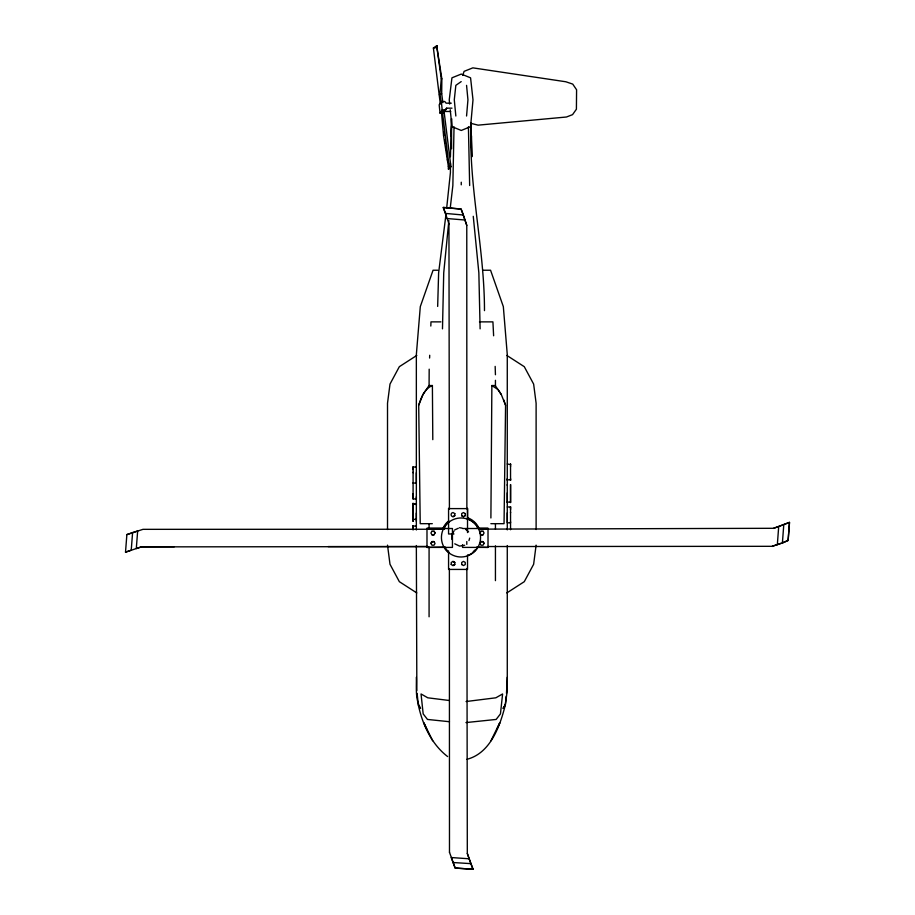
<?xml version="1.0" encoding="UTF-8"?>
<svg xmlns="http://www.w3.org/2000/svg" width="915" height="915" viewBox="0 0 915 915"><rect width="100%" height="100%" fill="white"/><g stroke="black" fill="none" stroke-linecap="round" stroke-linejoin="round"><path stroke-width="1.37" d="M387.514 529.522L387.514 403.218L389.996 384.094L399.34 366.686L416.794 355.432M413.088 529.991L413.088 525.576L413.088 527.234M416.348 496.799L416.348 499.007L413.088 498.892L413.088 482.834M413.088 472.723L413.088 466.97L413.088 469.601M416.348 545.523L416.84 690.585M416.348 529.979L416.348 354.608L420.305 306.616L433.058 270.234L437.747 270.234M426.985 528.515L452.445 528.515L452.445 547.399L426.985 547.399L426.985 528.23L445.365 528.23M451.541 118.79L451.564 148.79M451.232 564.463L453.017 565.573L454.801 564.544L454.801 562.416L453.017 561.387L451.232 562.496L451.232 564.544M461.251 184.819L461.251 182.222M465.255 515.603L463.47 516.712L461.686 515.694L461.686 513.555L463.47 512.526L465.255 513.635M467.519 532.564L467.519 508.603L448.567 508.603M469.658 185.516L468.423 126.876M470.756 123.285L471.145 147.452M483.04 531.249L480.981 531.169L479.952 532.942L480.981 534.806L483.04 534.806L484.069 532.942L483.04 531.169M462.555 544.7L462.555 547.399L488.015 547.399L476.704 547.113M507.276 512.835L507.276 522.774L510.547 522.865L510.547 512.194M507.276 502.529L507.276 492.83M507.276 485.373L507.276 484.573M507.276 480.295L507.276 478.637M507.276 463.997L510.547 464.568M510.547 509.518L510.547 506.864L510.547 512.835M510.547 478.637L510.547 480.295L510.547 463.997L510.547 464.912M510.547 466.421L510.547 465.586M781.136 543.258L772.043 546.449M783.766 524.81L782.405 542.961L777.338 544.677L778.699 526.525L789.496 522.362L788.124 540.468L782.405 542.961L788.124 540.388L789.496 522.362L773.404 528.435M416.348 677.26C416.657 687.588 414.987 699.369 420.591 708.462L418.292 704.847C422.421 724.314 431.468 744.238 447.618 756.556M507.276 545.523L507.276 677.26L506.498 693.421M490.897 517.981L491.87 385.535L495.232 385.547L501.294 394.537L505.572 405.219L504.051 523.677L490.863 523.677M442.849 102.629L441.693 93.707L441.853 78.816L436.684 45.75L433.39 47.969L440.309 103.955M444.21 131.852L443.592 135.912L441.453 112.099L442.265 110.772L443.992 110.772L450.912 166.759L448.762 168.978L443.592 135.912M442.483 328.851L443.729 272.819L448.865 220.561M454.034 126.876L452.856 185.516L450.26 207.922M437.667 306.434L438.628 272.819L446.097 213.504M450.42 156.785L451.553 118.653M429.181 369.18L429.078 385.867M429.604 358.051L429.707 355.26M430.816 326.049L430.976 321.874L440.904 321.874M451.015 135.866L451.587 126.087M174.353 546.712L141.596 546.735L125.504 552.214L126.876 534.589L137.662 530.929L136.301 548.6L141.596 546.873L427.843 546.632M466.559 116.011L467.942 99.804L466.559 85.358M436.684 45.75L441.282 78.816L439.966 93.707L441.122 102.629M466.982 759.29C490.406 753.251 500.059 726.11 505.343 704.847L503.044 708.462L505.343 704.756L506.212 696.258M446.692 207.854L450.42 172.603L450.42 163.087M536.11 545.134L533.639 564.269L524.284 581.677L506.83 592.931M505.343 704.756L507.333 690.116L507.276 677.26M468.96 540.582L469.692 538.1M432.315 523.677L420.225 523.677L418.704 405.219L422.982 394.537L429.043 385.547L432.395 385.535L432.795 439.657M462.727 75.419L464.099 71.359L472.849 67.859L565.847 81.767L572.733 84.1L576.587 89.773L576.404 109.217L572.55 114.65L566.465 117.006L478.099 125.149L470.596 123.273M418.704 405.208C421.186 397.487 424.32 388.898 432.395 385.535M496.834 729.369L499.727 722.861L490.966 740.761M448.178 168.978L449.185 166.759L442.265 110.772M439.372 94.828L439.966 93.707L441.693 93.707M442.608 121.032L443.192 119.911M431.96 531.169L430.931 533.022L431.96 534.806L434.019 534.806L435.048 532.942L434.019 531.169L431.96 531.249M430.931 543.441L431.96 541.588L434.019 541.588L435.048 543.441L434.019 545.214L431.96 545.214L430.931 543.361L431.96 541.588M479.952 533.022L480.981 531.169M480.981 541.588L479.952 543.441L480.981 545.214L483.04 545.214L484.069 543.361L483.04 541.588L480.981 541.588L483.04 541.669L484.069 543.441M446.623 108.164L443.489 113.128L446.623 108.164L451.987 108.164M443.18 112.099L443.992 110.772M452.639 533.159L454.057 530.975M451.289 103.178L446.108 103.178L444.781 101.519L441.327 101.519L439.177 104.825L440.035 113.128L442.334 113.128M440.035 113.128L442.185 109.823L441.327 101.519M435.826 47.225L437.267 45.75M461.194 81.607L455.842 85.358L454.286 99.804L455.842 116.011M464.66 545.237L459.627 546.095L454.755 543.819M454.801 513.635L453.017 512.526C450.42 512.857 450.42 516.392 453.017 516.712L454.801 515.603M453.017 516.712L454.801 515.694L454.801 513.555M461.686 564.463L463.47 565.573L465.255 564.544L465.255 562.416L463.47 561.387L461.686 562.496L461.686 564.544M454.755 529.888L458.312 528.264M125.504 552.122L131.234 550.167L132.595 532.507M778.699 526.525L773.404 528.298L478.614 529.144M777.338 544.539L772.043 546.312L487.684 546.541M466.067 701.531L495.861 697.802L502.598 693.959L500.448 713.894L496.147 719.442L465.941 722.576M433.39 47.969L435.117 47.969M441.282 78.816L441.853 78.816M442.185 109.823L445.639 109.823M444.473 111.47L450.706 111.47M449.185 166.759L450.912 166.759M483.189 270.234L490.566 270.234L503.33 306.616L507.276 354.608L507.276 529.854M479.471 321.874L492.922 321.874L493.62 335.782M413.088 467.085L416.348 466.97M507.276 479.815L510.547 479.815M416.348 483.006L413.088 483.097L413.088 472.254M507.276 502.095L510.547 502.095M413.088 503.788L416.348 503.788M413.088 504.154L416.348 504.154M507.276 506.979L510.547 506.979M413.088 519.354L416.348 519.354M413.088 526.056L416.348 526.056M476.704 528.23L488.015 528.23L488.015 547.399M462.555 528.515L488.015 528.515M444.473 529.247L142.957 529.339L126.876 534.589M453.977 533.971L448.567 533.971L448.567 508.317M431.96 541.669L434.019 541.588M328.153 546.575L427.843 546.495M445.365 547.113L426.985 547.399M472.986 869.25L469.063 858.785L451.232 857.538L455.155 868.049L472.986 869.25L455.155 868.049L449.482 852.288M466.867 508.854L466.776 225.319L461.103 209.009L443.26 207.408L445.536 213.424L463.379 215.025L466.776 225.456M463.379 214.899L461.103 209.1L443.26 207.499L447.183 218.548L465.026 220.012M449.459 721.718L427.488 719.442L423.176 713.894L421.037 693.959L427.774 697.802L449.048 700.467M459.502 527.726L462.075 528.104M463.47 516.712L461.686 515.694M453.017 561.467L454.801 562.496M506.83 355.432L524.284 366.686L533.639 384.094L536.11 403.218L536.11 529.522M416.794 592.931L399.34 581.677L389.996 564.269L387.514 545.134M491.87 385.535L498.115 389.618L501.26 394.502M465.644 529.316L468.594 531.867M435.048 533.022L434.019 531.169M426.79 729.369L423.908 722.861L432.658 740.761M467.313 853.409L472.986 869.159M503.776 399.924L505.56 405.208M448.945 223.843L447.183 218.548M444.747 140.041L445.125 142.797M445.697 146.938L446.085 149.694M446.657 153.823L447.035 156.579M447.424 159.336L447.801 162.092M448.373 166.221L448.762 168.978M417.126 693.421L418.292 704.756M449.665 104.081L449.242 99.861L451.941 77.821L461.263 74.069L470.573 77.821L472.998 99.861L470.573 126.613L461.263 130.468L451.941 126.613L450.237 109.72M473.261 216.317L478.854 272.819L480.112 328.851M495.164 366.389L495.438 374.738M470.756 134.013C470.219 193.271 484.527 251.431 484.481 310.631M470.813 122.896L471.843 156.785L471.511 135.866M466.799 541.531L466.799 544.379M466.844 568.467L467.313 853.535L469.063 858.659M448.945 223.718L449.414 509.232M449.379 568.878L449.482 852.414M510.547 521.802L510.547 529.728M495.438 380.308L495.438 385.867M495.438 523.597L495.438 529.156M495.438 545.855L495.438 580.636M483.04 534.806L480.981 534.806M470.722 863.634L452.879 862.513M467.519 508.317L467.519 519.594M467.519 555.039L467.519 569.427L448.567 569.427L448.567 550.819M465.255 513.555L465.255 515.694M454.801 564.544L453.017 565.573M451.941 534.257L451.941 539.45M434.019 534.806L431.96 534.806M429.078 523.597L429.078 527.772M429.078 547.239L429.078 616.802M416.348 472.723L416.348 483.097M416.348 503.341L416.348 504.988M416.348 513.041L416.348 521.298M413.088 493.677L413.088 496.353M413.088 496.799L413.088 499.007M475.114 549.915A19.695 19.627 0 0 1 473.272 551.585M446.863 549.915A19.695 19.627 0 0 1 445.205 547.971M443.249 527.715A19.695 19.627 0 0 1 448.716 520.887M467.771 517.81A19.695 19.627 0 0 1 478.728 527.715M478.042 546.712A19.558 19.501 0 0 1 467.725 555.485M448.808 552.42A19.558 19.501 0 0 1 443.947 546.712M443.375 528.71A19.558 19.501 0 0 1 448.808 521.916M467.725 518.851A19.558 19.501 0 0 1 478.614 528.71M413.088 503.341L413.088 521.298L413.088 503.341M510.547 484.573L510.547 502.529L510.547 484.573M444.839 548.485A19.558 19.501 0 0 0 478.614 545.958A19.558 19.501 0 0 0 459.536 518.039A19.558 19.501 0 0 0 444.839 548.485"/></g></svg>
